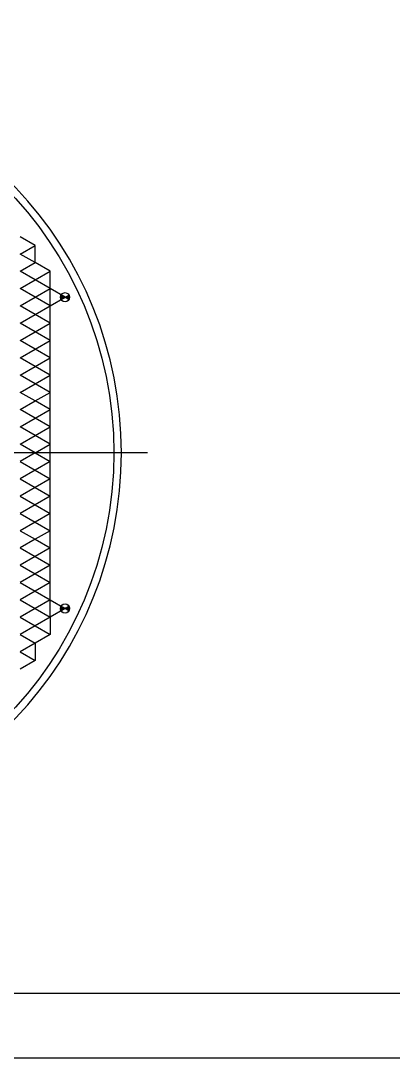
# Model space of a CAD drawing. Extents: x -11958 to 3251, y -1845 to 8235.
# Drawn here: x -9529 to -8839, y -1845 to 75 of the extents above; entities that cross this region are included whole.
import ezdxf

# ---------------------------------------------------------------- set-up
doc = ezdxf.new("R2010")
doc.units = 0
doc.header["$LTSCALE"] = 10
doc.linetypes.add('DASHDOT-M', pattern=[36, 30, -3, 0, -3])
doc.linetypes.add('DASHDOT-S', pattern=[14, 10, -2, 0, -2])
doc.layers.get('0').update_dxf_attribs({"linetype": 'CONTINUOUS'})
doc.layers.add('CDR_DWG1', color=4, linetype='CONTINUOUS')
doc.layers.add('CDR_DWG3', color=1, linetype='DASHDOT-M')

msp = doc.modelspace()

# ---------------------------------------------------------------- hatches: boundary and pattern name
h = msp.add_hatch()
h.set_pattern_fill('ANSI37', color=256, scale=0.1, style=0)
h.set_pattern_definition([(45, (-11871.51596, -2020.7073), (-0.224506403, 0.224506403), []), (135, (-11871.51596, -2020.7073), (-0.224506403, -0.224506403), [])])
h.paths.add_polyline_path([(-9454.2, -432.1, 0.131652), (-9455.4, -436.3, 0.131652), (-9454.2, -440.6), (-9446.9, -436.3)])
h = msp.add_hatch()
h.set_pattern_fill('ANSI37', color=256, scale=0.1, style=0)
h.set_pattern_definition([(135, (-7022.19556, -2020.7073), (0.224506403, 0.224506403), []), (45, (-7022.19556, -2020.7073), (0.224506403, -0.224506403), [])])
h.paths.add_polyline_path([(-9439.5, -432.1, -0.131652), (-9438.4, -436.3, -0.131652), (-9439.5, -440.6), (-9446.9, -436.3)])
h = msp.add_hatch()
h.set_pattern_fill('ANSI37', color=256, scale=0.1, style=0)
h.set_pattern_definition([(45, (-11871.51596, -2596.7073), (-0.224506403, 0.224506403), []), (135, (-11871.51596, -2596.7073), (-0.224506403, -0.224506403), [])])
h.paths.add_polyline_path([(-9454.2, -1008.1, 0.131652), (-9455.4, -1012.3, 0.131652), (-9454.2, -1016.6), (-9446.9, -1012.3)])
h = msp.add_hatch()
h.set_pattern_fill('ANSI37', color=256, scale=0.1, style=0)
h.set_pattern_definition([(135, (-7022.19556, -2596.7073), (0.224506403, 0.224506403), []), (45, (-7022.19556, -2596.7073), (0.224506403, -0.224506403), [])])
h.paths.add_polyline_path([(-9439.5, -1008.1, -0.131652), (-9438.4, -1012.3, -0.131652), (-9439.5, -1016.6), (-9446.9, -1012.3)])

# ---------------------------------------------------------------- linework, layer by layer
msp.add_lwpolyline([(-11957.7, -1844.6), (-11957.7, 8235.4), (-4829.7, 8235.4), (-4829.7, -1844.6)], close=True)
at = {"layer": 'CDR_DWG1'}
for p, q in [((-9502.3, -340.3), (-9530, -324.3)), ((-9502.3, -372.3), (-9502.3, -340.3)), ((-9474.6, -388.3), (-9502.3, -372.3)), ((-9502.3, -372.3), (-9502.3, -372.3)), ((-9474.6, -420.3), (-9474.6, -388.3)), ((-9474.6, -1028.3), (-9474.6, -420.3)), ((-9474.6, -1028.3), (-9474.6, -1060.3)), ((-9474.6, -1060.3), (-9502.3, -1076.3)), ((-9502.3, -1076.3), (-9502.3, -1108.3)), ((-9502.3, -1076.3), (-9502.3, -1076.3)), ((-9502.3, -1108.3), (-9530, -1124.3))]:
    msp.add_line(p, q, dxfattribs=at)
msp.add_lwpolyline([(-11657.7, -1724.6), (-11657.7, 8115.4), (-4949.7, 8115.4), (-4949.7, -1724.6)], close=True, dxfattribs=at)
for centre, radius in [((-10056.5, -724.3), 700), ((-9446.9, -436.3), 8.5), ((-9446.9, -1012.3), 8.5)]:
    msp.add_circle(centre, radius, dxfattribs=at)
msp.add_arc((-10056.5, -724.3), 714, 186.3928, 173.6072, dxfattribs=at)
at = {"layer": 'CDR_DWG3', "linetype": 'DASHDOT-S'}
for p, q in [((-9530, -356.3), (-9502.3, -340.3)), ((-9502.3, -372.3), (-9530, -356.3)), ((-9530, -388.3), (-9502.3, -372.3)), ((-9502.3, -404.3), (-9530, -388.3)), ((-9502.3, -404.3), (-9474.6, -388.3)), ((-9530, -420.3), (-9502.3, -404.3)), ((-9502.3, -436.3), (-9530, -420.3)), ((-9474.6, -420.3), (-9502.3, -404.3)), ((-9502.3, -436.3), (-9474.6, -420.3)), ((-9446.9, -436.3), (-9474.6, -420.3)), ((-9530, -452.3), (-9502.3, -436.3)), ((-9474.6, -452.3), (-9502.3, -436.3)), ((-9474.6, -452.3), (-9446.9, -436.3)), ((-9502.3, -468.3), (-9530, -452.3)), ((-9502.3, -468.3), (-9474.6, -452.3)), ((-9530, -484.3), (-9502.3, -468.3)), ((-9474.6, -484.3), (-9502.3, -468.3)), ((-9502.3, -500.3), (-9530, -484.3)), ((-9502.3, -500.3), (-9474.6, -484.3)), ((-9530, -516.3), (-9502.3, -500.3)), ((-9502.3, -532.3), (-9530, -516.3)), ((-9474.6, -516.3), (-9502.3, -500.3)), ((-9502.3, -532.3), (-9474.6, -516.3)), ((-9530, -548.3), (-9502.3, -532.3)), ((-9474.6, -548.3), (-9502.3, -532.3)), ((-9502.3, -564.3), (-9530, -548.3)), ((-9502.3, -564.3), (-9474.6, -548.3)), ((-9530, -580.3), (-9502.3, -564.3)), ((-9474.6, -580.3), (-9502.3, -564.3)), ((-9502.3, -596.3), (-9530, -580.3)), ((-9502.3, -596.3), (-9474.6, -580.3)), ((-9530, -612.3), (-9502.3, -596.3)), ((-9502.3, -628.3), (-9530, -612.3)), ((-9474.6, -612.3), (-9502.3, -596.3)), ((-9502.3, -628.3), (-9474.6, -612.3)), ((-9530, -644.3), (-9502.3, -628.3)), ((-9474.6, -644.3), (-9502.3, -628.3)), ((-9502.3, -660.3), (-9530, -644.3)), ((-9502.3, -660.3), (-9474.6, -644.3)), ((-9530, -676.3), (-9502.3, -660.3)), ((-9474.6, -676.3), (-9502.3, -660.3)), ((-9502.3, -692.3), (-9530, -676.3)), ((-9502.3, -692.3), (-9474.6, -676.3)), ((-9530, -708.3), (-9502.3, -692.3)), ((-9502.3, -724.3), (-9530, -708.3)), ((-9474.6, -708.3), (-9502.3, -692.3)), ((-9502.3, -724.3), (-9474.6, -708.3)), ((-9502.3, -724.3), (-9530, -740.3)), ((-9502.3, -724.3), (-9474.6, -740.3)), ((-9530, -740.3), (-9502.3, -756.3)), ((-9474.6, -740.3), (-9502.3, -756.3)), ((-9502.3, -756.3), (-9530, -772.3)), ((-9502.3, -756.3), (-9474.6, -772.3)), ((-9530, -772.3), (-9502.3, -788.3)), ((-9474.6, -772.3), (-9502.3, -788.3)), ((-9502.3, -788.3), (-9530, -804.3)), ((-9530, -804.3), (-9502.3, -820.3)), ((-9502.3, -788.3), (-9474.6, -804.3)), ((-9474.6, -804.3), (-9502.3, -820.3)), ((-9502.3, -820.3), (-9530, -836.3)), ((-9502.3, -820.3), (-9474.6, -836.3)), ((-9530, -836.3), (-9502.3, -852.3)), ((-9474.6, -836.3), (-9502.3, -852.3)), ((-9502.3, -852.3), (-9530, -868.3)), ((-9502.3, -852.3), (-9474.6, -868.3)), ((-9530, -868.3), (-9502.3, -884.3)), ((-9474.6, -868.3), (-9502.3, -884.3)), ((-9502.3, -884.3), (-9530, -900.3)), ((-9530, -900.3), (-9502.3, -916.3)), ((-9502.3, -884.3), (-9474.6, -900.3)), ((-9474.6, -900.3), (-9502.3, -916.3)), ((-9502.3, -916.3), (-9530, -932.3)), ((-9502.3, -916.3), (-9474.6, -932.3)), ((-9530, -932.3), (-9502.3, -948.3)), ((-9474.6, -932.3), (-9502.3, -948.3)), ((-9502.3, -948.3), (-9530, -964.3)), ((-9502.3, -948.3), (-9474.6, -964.3)), ((-9530, -964.3), (-9502.3, -980.3)), ((-9474.6, -964.3), (-9502.3, -980.3)), ((-9502.3, -980.3), (-9530, -996.3)), ((-9530, -996.3), (-9502.3, -1012.3)), ((-9502.3, -980.3), (-9474.6, -996.3)), ((-9474.6, -996.3), (-9502.3, -1012.3)), ((-9474.6, -996.3), (-9446.9, -1012.3)), ((-9502.3, -1012.3), (-9530, -1028.3)), ((-9502.3, -1012.3), (-9474.6, -1028.3)), ((-9446.9, -1012.3), (-9474.6, -1028.3)), ((-9530, -1028.3), (-9502.3, -1044.3)), ((-9474.6, -1028.3), (-9502.3, -1044.3)), ((-9502.3, -1044.3), (-9530, -1060.3)), ((-9502.3, -1044.3), (-9474.6, -1060.3)), ((-9530, -1060.3), (-9502.3, -1076.3)), ((-9502.3, -1076.3), (-9530, -1092.3)), ((-9530, -1092.3), (-9502.3, -1108.3))]:
    msp.add_line(p, q, dxfattribs=at)
at = {"layer": 'CDR_DWG3', "linetype": 'DASHDOT-M'}
msp.add_line((-9294.5, -724.3), (-11018.5, -724.3), dxfattribs=at)

doc.saveas('drawing.dxf')
